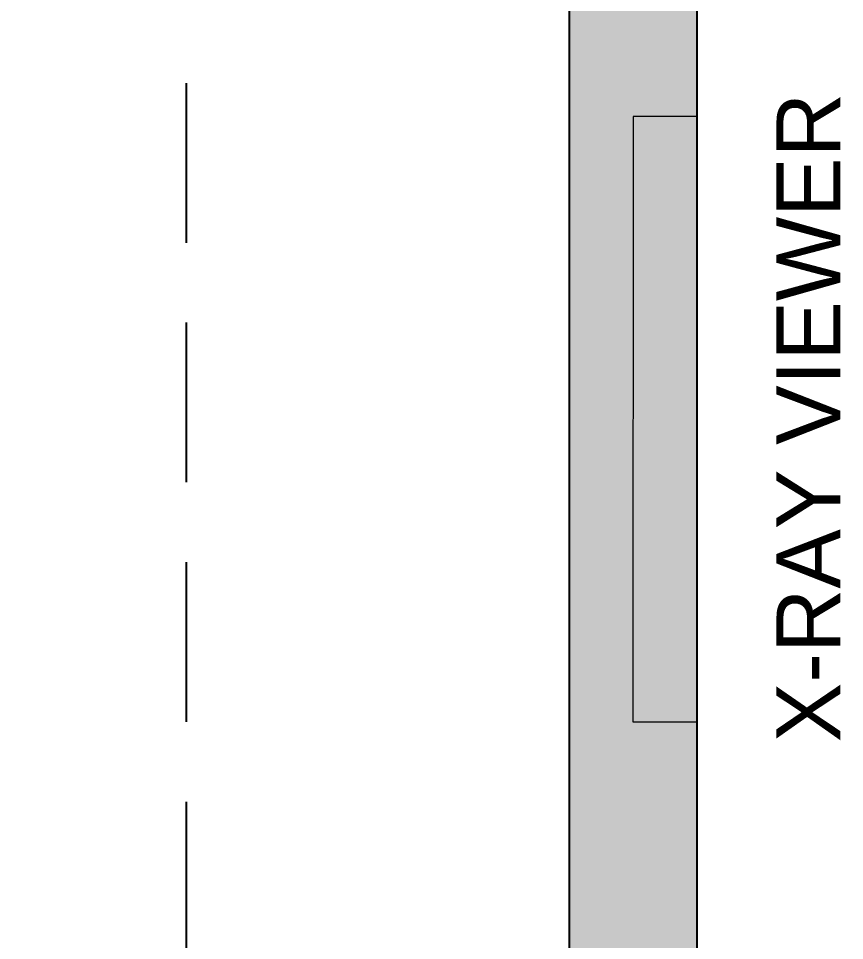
# Model space of a CAD drawing. Extents: x 11034434 to 11724204, y -4674497 to -3911811.
# Drawn here: x 11290358 to 11291652, y -4632629 to -4631186 of the extents above; entities that cross this region are included whole.
import ezdxf

# ---------------------------------------------------------------- set-up
doc = ezdxf.new("R2010")
doc.units = 0
doc.header["$MEASUREMENT"] = 0
doc.linetypes.add('CENTER', pattern=[0])
doc.linetypes.add('DASHED', pattern=[0.75, 0.5, -0.25])
doc.layers.get('0').update_dxf_attribs({"color": 251, "linetype": 'CONTINUOUS'})
for name, color, linetype in [('HATCH', 251, 'CONTINUOUS'), ('HS', 251, 'CONTINUOUS'), ('OT WRITING BOARD', 7, 'CONTINUOUS')]:
    doc.layers.add(name, color=color, linetype=linetype)
doc.styles.get("Standard").update_dxf_attribs({"font": 'arial.ttf'})

msp = doc.modelspace()

# ---------------------------------------------------------------- hatches: boundary and pattern name
at = {"layer": 'HATCH', "ltscale": 500}
h = msp.add_hatch(color=251, dxfattribs=at)
h.dxf.hatch_style = 1
h.paths.add_polyline_path([(11284390.66743924, -4648801.970135776), (11284690.66743953, -4648801.970135776), (11284690.66743953, -4649701.970135774), (11284390.66743924, -4649701.970135774)])
h.paths.add_polyline_path([(11327800.66743947, -4652666.970135772), (11328700.66743918, -4652666.970135772), (11328700.66743918, -4652966.970135771), (11327800.66743947, -4652966.970135771)])
h.paths.add_polyline_path([(11302215.66743951, -4658731.970135761), (11302515.66743921, -4658731.970135761), (11302515.66743921, -4659631.971005393), (11302215.66743951, -4659631.971005393)])
h.paths.add_polyline_path([(11324600.66743918, -4658731.970135761), (11325200.66743918, -4658731.970135761), (11325200.66743918, -4659031.970135761), (11324600.66743918, -4659031.970135761)])
h.paths.add_polyline_path([(11280960.66743954, -4640611.970135786), (11281710.66743954, -4640611.970135786), (11281710.66743954, -4640911.970135787), (11280960.66743954, -4640911.970135787)])
h.paths.add_polyline_path([(11280960.66743954, -4644141.97013578), (11281860.66743954, -4644141.97013578), (11281860.66743954, -4644441.970135782), (11280960.66743954, -4644441.970135782)])
h.paths.add_polyline_path([(11317942.4065698, -4658631.970135763), (11318770.66743949, -4658631.970135763), (11318770.66743949, -4658931.970135761), (11317942.4065698, -4658931.970135761)])
h.paths.add_polyline_path([(11294185.66743952, -4658031.969266132), (11294485.66743952, -4658031.969266132), (11294485.66743952, -4658931.970135761), (11294185.66743952, -4658931.970135761)])
h.paths.add_polyline_path([(11288015.66743923, -4658181.969266132), (11288315.66743953, -4658181.969266132), (11288315.66743953, -4658931.970135761), (11288015.66743923, -4658931.970135761)])
h.paths.add_polyline_path([(11287690.66743953, -4658956.970135761), (11287990.66743953, -4658956.970135761), (11287990.66743953, -4659706.971005393), (11287690.66743953, -4659706.971005393)])
h.paths.add_polyline_path([(11280960.66743954, -4629741.970135801), (11281710.66743954, -4629741.970135801), (11281710.66743954, -4630041.970135801), (11280960.66743954, -4630041.970135801)])
h.paths.add_polyline_path([(11327800.66743947, -4629741.970135802), (11328700.66743917, -4629741.970135802), (11328700.66743917, -4630041.970135801), (11327800.66743947, -4630041.970135801)])
h.paths.add_polyline_path([(11280860.66743954, -4648801.970135776), (11281160.66743924, -4648801.970135776), (11281160.66743924, -4649701.970135774), (11280860.66743954, -4649701.970135774)])
h.paths.add_polyline_path([(11287690.66743953, -4658181.969266132), (11287990.66743953, -4658181.969266132), (11287990.66743953, -4658931.970135761), (11287690.66743953, -4658931.970135761)])
h.paths.add_polyline_path([(11327700.66743918, -4616011.970135822), (11328000.66743948, -4616011.970135822), (11328000.66743948, -4615033.70926629), (11327700.66743918, -4615033.70926629)])
h.paths.add_polyline_path([(11280960.66743954, -4637011.970135792), (11281710.66743954, -4637011.970135792), (11281710.66743954, -4637311.970135792), (11280960.66743954, -4637311.970135792)])
h.paths.add_polyline_path([(11309415.6674395, -4658731.970135761), (11309715.6674395, -4658731.970135761), (11309715.6674395, -4659631.971005393), (11309415.6674395, -4659631.971005393)])
h.paths.add_polyline_path([(11327800.66743947, -4609781.970135829), (11328700.66743918, -4609781.970135829), (11328700.66743918, -4610081.970135828), (11327800.66743947, -4610081.970135828)])
h.paths.add_polyline_path([(11327800.66743947, -4626141.970135807), (11328700.66743917, -4626141.970135807), (11328700.66743917, -4626441.970135807), (11327800.66743947, -4626441.970135807)])
h.paths.add_polyline_path([(11280960.66743954, -4633411.970135795), (11281710.66743954, -4633411.970135795), (11281710.66743954, -4633711.970135797), (11280960.66743954, -4633711.970135797)])
h.paths.add_polyline_path([(11313015.6674392, -4652701.97013577), (11313315.6674395, -4652701.97013577), (11313315.6674395, -4653601.971005402), (11313015.6674392, -4653601.971005402)])
h.paths.add_polyline_path([(11327800.66743947, -4633411.970135797), (11328700.66743918, -4633411.970135797), (11328700.66743918, -4633711.970135797), (11327800.66743947, -4633711.970135797)])
h.paths.add_polyline_path([(11286005.66743953, -4619011.970135817), (11286305.66743923, -4619011.970135817), (11286305.66743923, -4619611.971005449), (11286005.66743953, -4619611.971005449)])
h.paths.add_polyline_path([(11280960.66743958, -4619011.970135817), (11281860.66743954, -4619011.970135817), (11281860.66743954, -4619311.970135817), (11280960.66743958, -4619311.970135817)])
h.paths.add_polyline_path([(11327800.66743948, -4619011.970135817), (11328600.66743918, -4619011.970135817), (11328600.66743918, -4619311.970135817), (11327800.66743948, -4619311.970135817)])
h.paths.add_polyline_path([(11324600.66743918, -4647741.970135778), (11325299.56749608, -4647741.970135778), (11325299.56749608, -4648041.970135776), (11324600.66743918, -4648041.970135776)])
h.paths.add_polyline_path([(11321770.66743948, -4658631.970135763), (11322598.92830886, -4658631.970135763), (11322598.92830886, -4658931.970135761), (11321770.66743948, -4658931.970135761)])
h.paths.add_polyline_path([(11327800.66743947, -4640611.970135788), (11328700.66743918, -4640611.970135788), (11328700.66743918, -4640911.970135787), (11327800.66743947, -4640911.970135787)])
h.paths.add_polyline_path([(11286005.66743953, -4615411.969266192), (11286305.66743923, -4615411.969266192), (11286305.66743923, -4616011.97013582), (11286005.66743953, -4616011.97013582)])
h.paths.add_polyline_path([(11286330.66743983, -4615411.969266192), (11286630.66743953, -4615411.969266192), (11286630.66743953, -4616011.97013582), (11286330.66743983, -4616011.97013582)])
h.paths.add_polyline_path([(11282340.66743953, -4615111.96926634), (11282640.66743923, -4615111.96926634), (11282640.66743923, -4616011.970135822), (11282340.66743953, -4616011.970135822)])
h.paths.add_polyline_path([(11327800.66743947, -4658631.970135763), (11328700.66743917, -4658631.970135763), (11328700.66743917, -4658931.970135761), (11327800.66743947, -4658931.970135761)])
h.paths.add_polyline_path([(11300450.66743922, -4607481.96926635), (11300750.66743892, -4607481.96926635), (11300750.66743892, -4608381.970135832), (11300450.66743922, -4608381.970135832)])
h.paths.add_polyline_path([(11306480.6674392, -4607481.969266349), (11306780.6674389, -4607481.969266349), (11306780.6674389, -4608381.97013583), (11306480.6674392, -4608381.97013583)])
h.paths.add_polyline_path([(11284390.66743924, -4658181.969266132), (11284690.66743953, -4658181.969266132), (11284690.66743953, -4658931.970135761), (11284390.66743924, -4658931.970135761)])
h.paths.add_polyline_path([(11286330.66743983, -4619011.970135817), (11286630.66743953, -4619011.970135817), (11286630.66743953, -4619611.971005449), (11286330.66743983, -4619611.971005449)])
h.paths.add_polyline_path([(11297150.66743952, -4607481.969266349), (11297450.66743922, -4607481.969266349), (11297450.66743922, -4608381.970135832), (11297150.66743952, -4608381.970135832)])
h.paths.add_polyline_path([(11282340.66743953, -4609231.969266348), (11282640.66743924, -4609231.969266348), (11282640.66743924, -4609981.970135829), (11282340.66743953, -4609981.970135829)])
h.paths.add_polyline_path([(11286005.66743953, -4622611.970135812), (11286305.66743923, -4622611.970135812), (11286305.66743923, -4623211.971005443), (11286005.66743953, -4623211.971005443)])
h.paths.add_polyline_path([(11286330.66743983, -4623211.971005443), (11286630.66743953, -4623211.971005443), (11286630.66743953, -4622611.970135814), (11286330.66743983, -4622611.970135814)])
h.paths.add_polyline_path([(11284390.66743924, -4643691.970135782), (11284690.66743953, -4643691.970135782), (11284690.66743953, -4644441.97013578), (11284390.66743924, -4644441.97013578)])
h.paths.add_polyline_path([(11286005.66743953, -4609231.969266348), (11286305.66743923, -4609231.969266348), (11286305.66743923, -4609981.970135829), (11286005.66743953, -4609981.970135829)])
h.paths.add_polyline_path([(11283940.6665696, -4658956.970135761), (11284690.66743953, -4658956.970135761), (11284690.66743953, -4659256.970135761), (11283940.6665696, -4659256.970135761)])
h.paths.add_polyline_path([(11313015.6674392, -4658731.970135761), (11313315.66743949, -4658731.970135761), (11313315.66743949, -4659631.971005393), (11313015.6674392, -4659631.971005393)])
h.paths.add_polyline_path([(11284390.66743924, -4652701.970135771), (11284690.66743953, -4652701.970135771), (11284690.66743953, -4653451.971005401), (11284390.66743924, -4653451.971005401)])
h.paths.add_polyline_path([(11305815.6674395, -4658731.970135761), (11306115.6674395, -4658731.970135761), (11306115.6674395, -4659631.971005393), (11305815.6674395, -4659631.971005393)])
h.paths.add_polyline_path([(11327800.66743947, -4622611.970135814), (11328700.66743918, -4622611.970135814), (11328700.66743918, -4622911.970135813), (11327800.66743947, -4622911.970135813)])
h.paths.add_polyline_path([(11280960.66743954, -4626141.970135807), (11281710.66743954, -4626141.970135807), (11281710.66743954, -4626441.970135807), (11280960.66743954, -4626441.970135807)])
h.paths.add_polyline_path([(11321770.66743948, -4658956.970135761), (11322370.66830911, -4658956.970135761), (11322370.66830911, -4659256.970135761), (11321770.66743948, -4659256.970135761)])
h.paths.add_polyline_path([(11280685.66700472, -4658956.970135761), (11281435.66787405, -4658956.970135761), (11281435.66787405, -4659256.970135761), (11280685.66700472, -4659256.970135761)])
h.paths.add_polyline_path([(11318170.66656956, -4658956.970135761), (11318770.66743949, -4658956.970135761), (11318770.66743949, -4659256.970135761), (11318170.66656956, -4659256.970135761)])
h.paths.add_polyline_path([(11281860.66743954, -4622611.970135812), (11280960.66743988, -4622611.970135812), (11280960.66743988, -4622911.970135812), (11281860.66743954, -4622911.970135812)])
h.paths.add_polyline_path([(11294185.66743952, -4652701.97013577), (11294485.66743952, -4652701.97013577), (11294485.66743952, -4653601.971005401), (11294185.66743952, -4653601.971005401)])
h.paths.add_polyline_path([(11298615.66743951, -4658731.970135761), (11298915.66743951, -4658731.970135761), (11298915.66743951, -4659631.971005393), (11298615.66743951, -4659631.971005393)])
h.paths.add_polyline_path([(11318470.66743919, -4652701.970135772), (11318770.66743949, -4652701.970135772), (11318770.66743949, -4653601.971005402), (11318470.66743919, -4653601.971005402)])
h.paths.add_polyline_path([(11327800.66743947, -4644141.970135782), (11328700.66743917, -4644141.970135782), (11328700.66743917, -4644441.970135782), (11327800.66743947, -4644441.970135782)])
h.paths.add_polyline_path([(11327800.66743947, -4649401.970135775), (11328778.92830886, -4649401.970135775), (11328778.92830886, -4649701.970135774), (11327800.66743947, -4649701.970135774)])
h.paths.add_polyline_path([(11288760.66743953, -4609081.969266199), (11289060.66743953, -4609081.969266199), (11289060.66743953, -4609981.970135829), (11288760.66743953, -4609981.970135829)])
edge = h.paths.add_edge_path()
edge.add_line((11309265.6674392, -4609081.969266342), (11309265.6674392, -4609981.970135828))
edge.add_line((11321770.66743948, -4649701.970135774), (11322748.92830916, -4649701.970135774))
edge.add_line((11287690.66743953, -4643691.970135782), (11287690.66743953, -4644441.970135782))
edge.add_line((11309565.6674395, -4616011.97013582), (11309565.6674395, -4615111.96926634))
edge.add_line((11287990.66743953, -4653451.971005401), (11287990.66743953, -4652701.970135771))
edge.add_line((11288015.66743923, -4652701.970135771), (11288015.66743923, -4653451.971005401))
h.paths.add_polyline_path([(11306480.6674395, -4649401.970135774), (11307380.66830883, -4649401.970135774), (11307380.66830883, -4649701.970135774), (11306480.6674395, -4649701.970135774)], flags=17)
h.paths.add_polyline_path([(11291120.66743923, -4648801.970135776), (11291420.66743952, -4648801.970135776), (11291420.66743952, -4649701.970135581), (11291120.66743923, -4649701.970135581)], flags=17)
h.paths.add_polyline_path([(11288015.66743923, -4648951.970135775), (11288315.66743953, -4648951.970135775), (11288315.66743953, -4649701.970135774), (11288015.66743923, -4649701.970135774)], flags=17)
h.paths.add_polyline_path([(11288015.66743923, -4652701.970135771), (11288315.66743953, -4652701.970135771), (11288315.66743953, -4653451.971005401), (11288015.66743923, -4653451.971005401)], flags=17)
h.paths.add_polyline_path([(11296472.40656984, -4649401.970135775), (11297450.66743922, -4649401.970135775), (11297450.66743922, -4649701.970135774), (11296472.40656984, -4649701.970135774)], flags=17)
h.paths.add_polyline_path([(11298276.53700482, -4652701.970135771), (11299254.79787421, -4652701.970135771), (11299254.79787421, -4653001.970135771), (11298276.53700482, -4653001.970135771)], flags=17)
h.paths.add_polyline_path([(11311840.66657016, -4649401.970135775), (11312740.6674395, -4649401.970135775), (11312740.6674395, -4649701.970135774), (11311840.66657016, -4649701.970135774)], flags=17)
h.paths.add_polyline_path([(11300450.66743921, -4649401.970135774), (11301428.92830889, -4649401.970135774), (11301428.92830889, -4649701.970135774), (11300450.66743921, -4649701.970135774)], flags=17)
h.paths.add_polyline_path([(11317870.66656986, -4649401.970135775), (11318770.66743949, -4649401.970135775), (11318770.66743949, -4649701.970135774), (11317870.66656986, -4649701.970135774)], flags=17)
h.paths.add_polyline_path([(11287690.66743953, -4648951.970135775), (11287990.66743953, -4648951.970135775), (11287990.66743953, -4649701.970135774), (11287690.66743953, -4649701.970135774)], flags=17)
h.paths.add_polyline_path([(11287690.66743953, -4652701.970135771), (11287990.66743953, -4652701.970135771), (11287990.66743953, -4653451.971005401), (11287690.66743953, -4653451.971005401)], flags=17)
h.paths.add_polyline_path([(11311840.66657016, -4622611.970135814), (11312740.6674395, -4622611.970135814), (11312740.6674395, -4622911.970135812), (11311840.66657016, -4622911.970135812)], flags=17)
h.paths.add_polyline_path([(11306480.6674395, -4615411.969266192), (11306780.6674395, -4615411.969266192), (11306780.6674395, -4616011.97013582), (11306480.6674395, -4616011.97013582)], flags=16)
h.paths.add_polyline_path([(11306480.6674395, -4629741.970135802), (11307380.66830884, -4629741.970135802), (11307380.66830884, -4630041.970135801), (11306480.6674395, -4630041.970135801)], flags=17)
h.paths.add_polyline_path([(11303250.66743951, -4613551.970135825), (11303850.66830914, -4613551.970135825), (11303850.66830914, -4613851.970135825), (11303250.66743951, -4613851.970135825)], flags=17)
h.paths.add_polyline_path([(11303250.66743951, -4615711.97013582), (11303850.66830914, -4615711.97013582), (11303850.66830914, -4616011.97013582), (11303250.66743951, -4616011.97013582)], flags=16)
h.paths.add_polyline_path([(11311840.66657016, -4644141.970135782), (11312740.6674395, -4644141.970135782), (11312740.6674395, -4644441.97013578), (11311840.66657016, -4644441.97013578)], flags=17)
h.paths.add_polyline_path([(11287690.66743953, -4643691.970135782), (11287990.66743953, -4643691.970135782), (11287990.66743953, -4644441.970135782), (11287690.66743953, -4644441.970135782)], flags=17)
h.paths.add_polyline_path([(11297450.66743923, -4633711.97013582), (11296550.66656989, -4633711.97013582), (11296550.66656989, -4633411.970135798), (11297450.66743923, -4633411.970135798)], flags=17)
h.paths.add_polyline_path([(11290520.66656989, -4640611.970135788), (11291420.66743952, -4640611.970135788), (11291420.66743952, -4640911.970135787), (11290520.66656989, -4640911.970135787)], flags=17)
h.paths.add_polyline_path([(11297150.66743952, -4643841.970135784), (11297450.66743922, -4643841.970135784), (11297450.66743922, -4644741.970135782), (11297150.66743952, -4644741.970135782)], flags=17)
h.paths.add_polyline_path([(11290520.66656989, -4644141.970135782), (11291420.66743952, -4644141.970135782), (11291420.66743952, -4644441.970135782), (11290520.66656989, -4644441.970135782)], flags=17)
h.paths.add_polyline_path([(11306480.6674395, -4640611.970135788), (11307380.66830883, -4640611.970135788), (11307380.66830883, -4640911.970135787), (11306480.6674395, -4640911.970135787)], flags=17)
h.paths.add_polyline_path([(11288015.66743923, -4643691.970135782), (11288315.66743953, -4643691.970135782), (11288315.66743953, -4644441.970135782), (11288015.66743923, -4644441.970135782)], flags=17)
h.paths.add_polyline_path([(11290520.66656989, -4637011.970135792), (11291420.66743952, -4637011.970135792), (11291420.66743952, -4637311.970135792), (11290520.66656989, -4637311.970135792)], flags=17)
h.paths.add_polyline_path([(11311840.66657017, -4626141.970135807), (11312740.6674395, -4626141.970135807), (11312740.6674395, -4626441.970135807), (11311840.66657017, -4626441.970135807)], flags=17)
h.paths.add_polyline_path([(11311840.66657016, -4637011.970135792), (11312740.6674395, -4637011.970135792), (11312740.6674395, -4637311.970135792), (11311840.66657016, -4637311.970135792)], flags=17)
h.paths.add_polyline_path([(11311840.66657016, -4633411.970135796), (11312740.6674395, -4633411.970135796), (11312740.6674395, -4633711.970135797), (11311840.66657016, -4633711.970135797)], flags=17)
h.paths.add_polyline_path([(11315340.66743949, -4647741.970135778), (11315940.66743949, -4647741.970135778), (11315940.66743949, -4648041.970135778), (11315340.66743949, -4648041.970135778)], flags=17)
h.paths.add_polyline_path([(11321770.66743948, -4629741.970135802), (11322670.66830882, -4629741.970135802), (11322670.66830882, -4630041.970135801), (11321770.66743948, -4630041.970135801)], flags=17)
h.paths.add_polyline_path([(11317870.66656986, -4629741.970135802), (11318770.66743949, -4629741.970135802), (11318770.66743949, -4630041.970135801), (11317870.66656986, -4630041.970135801)], flags=17)
h.paths.add_polyline_path([(11300450.66743922, -4636711.970135792), (11300750.66743951, -4636711.970135792), (11300750.66743951, -4637611.97013579), (11300450.66743922, -4637611.97013579)], flags=17)
h.paths.add_polyline_path([(11306480.6674395, -4637011.970135792), (11307380.66830884, -4637011.970135792), (11307380.66830884, -4637311.970135792), (11306480.6674395, -4637311.970135792)], flags=17)
h.paths.add_polyline_path([(11321770.66743948, -4649401.970135775), (11322748.92830916, -4649401.970135775), (11322748.92830916, -4649701.970135774), (11321770.66743948, -4649701.970135774)], flags=17)
h.paths.add_polyline_path([(11297150.66743952, -4636711.970135792), (11297450.66743922, -4636711.970135792), (11297450.66743922, -4637611.97013579), (11297150.66743952, -4637611.97013579)], flags=17)
h.paths.add_polyline_path([(11318470.66743919, -4636711.970135792), (11318770.66743949, -4636711.970135792), (11318770.66743949, -4637611.970135792), (11318470.66743919, -4637611.970135792)], flags=17)
h.paths.add_polyline_path([(11300450.66743921, -4629741.970135801), (11301350.66830914, -4629741.970135801), (11301350.66830914, -4630041.970135802), (11300450.66743921, -4630041.970135802)], flags=17)
h.paths.add_polyline_path([(11313568.16743949, -4615711.970135822), (11314468.16743949, -4615711.970135822), (11314468.16743949, -4616011.97013582), (11313568.16743949, -4616011.97013582)], flags=17)
h.paths.add_polyline_path([(11317870.66743919, -4615711.970135822), (11318770.66743949, -4615711.970135822), (11318770.66743949, -4616011.97013582), (11317870.66743919, -4616011.97013582)], flags=17)
h.paths.add_polyline_path([(11321770.66743948, -4615711.970135822), (11322670.66743948, -4615711.970135822), (11322670.66743948, -4616011.970135827), (11321770.66743948, -4616011.970135827)], flags=17)
h.paths.add_polyline_path([(11306480.6674395, -4633411.970135797), (11307380.66830884, -4633411.970135797), (11307380.66830884, -4633711.970135797), (11306480.6674395, -4633711.970135797)], flags=17)
h.paths.add_polyline_path([(11300450.66743921, -4633411.970135795), (11301350.66830914, -4633411.970135795), (11301350.66830914, -4633711.970135796), (11300450.66743921, -4633711.970135796)], flags=17)
h.paths.add_polyline_path([(11294020.66743952, -4647741.970135776), (11294620.66743922, -4647741.970135776), (11294620.66743922, -4648041.970135776), (11294020.66743952, -4648041.970135776)], flags=17)
h.paths.add_polyline_path([(11306480.6674392, -4622611.970135814), (11307380.66830884, -4622611.970135814), (11307380.66830884, -4622911.970135812), (11306480.6674392, -4622911.970135812)], flags=17)
h.paths.add_polyline_path([(11290520.66656989, -4633411.970135797), (11291420.66743952, -4633411.970135797), (11291420.66743952, -4633711.970135797), (11290520.66656989, -4633711.970135797)], flags=17)
h.paths.add_polyline_path([(11321770.66743948, -4633411.970135797), (11322670.66830882, -4633411.970135797), (11322670.66830882, -4633711.970135797), (11321770.66743948, -4633711.970135797)], flags=17)
h.paths.add_polyline_path([(11317870.66656986, -4633411.970135797), (11318770.66743949, -4633411.970135797), (11318770.66743949, -4633711.970135797), (11317870.66656986, -4633711.970135797)], flags=17)
h.paths.add_polyline_path([(11321770.66743948, -4636711.970135792), (11322070.66743948, -4636711.970135792), (11322070.66743948, -4637611.970135792), (11321770.66743948, -4637611.970135792)], flags=17)
h.paths.add_polyline_path([(11300450.66743921, -4640311.970156673), (11300750.66743951, -4640311.970156673), (11300750.66743951, -4641211.970135786), (11300450.66743921, -4641211.970135786)], flags=17)
h.paths.add_polyline_path([(11321770.66743949, -4643841.970135784), (11322070.66743948, -4643841.970135784), (11322070.66743948, -4644741.970135782), (11321770.66743949, -4644741.970135782)], flags=17)
h.paths.add_polyline_path([(11306480.6674395, -4626141.970135807), (11307380.66830884, -4626141.970135807), (11307380.66830884, -4626441.970135807), (11306480.6674395, -4626441.970135807)], flags=17)
h.paths.add_polyline_path([(11318470.66743919, -4625841.970135807), (11318770.66743949, -4625841.970135807), (11318770.66743949, -4626741.970135807), (11318470.66743919, -4626741.970135807)], flags=17)
h.paths.add_polyline_path([(11321770.66743948, -4625841.970135807), (11322070.66743948, -4625841.970135807), (11322070.66743948, -4626741.970135807), (11321770.66743948, -4626741.970135807)], flags=17)
h.paths.add_polyline_path([(11296550.66656989, -4629741.970135802), (11297450.66743922, -4629741.970135802), (11297450.66743922, -4630041.970135801), (11296550.66656989, -4630041.970135801)], flags=17)
h.paths.add_polyline_path([(11311645.36303722, -4629741.771446085), (11312740.6674395, -4629741.970135802), (11312740.6674395, -4630041.970135803), (11311645.36303722, -4630041.771446086)], flags=17)
h.paths.add_polyline_path([(11290520.66656989, -4629741.970135802), (11291420.66743952, -4629741.970135802), (11291420.66743952, -4630041.970135801), (11290520.66656989, -4630041.970135801)], flags=17)
h.paths.add_polyline_path([(11305476.53700481, -4652701.97013577), (11306454.7978739, -4652701.97013577), (11306454.7978739, -4653001.970135771), (11305476.53700481, -4653001.970135771)], flags=17)
h.paths.add_polyline_path([(11297150.66743952, -4640311.970135788), (11297450.66743922, -4640311.970135788), (11297450.66743922, -4641211.970135786), (11297150.66743952, -4641211.970135786)], flags=17)
h.paths.add_polyline_path([(11293005.66743952, -4609981.970135829), (11293305.66743923, -4609981.970135829), (11293305.66743923, -4609181.969266199), (11293005.66743952, -4609181.969266199)], flags=17)
h.paths.add_polyline_path([(11321770.66743948, -4622311.970135812), (11322070.66743948, -4622311.970135812), (11322070.66743948, -4623211.970135812), (11321770.66743948, -4623211.970135812)], flags=17)
h.paths.add_polyline_path([(11297150.66743952, -4612951.969266342), (11297450.66743922, -4612951.969266342), (11297450.66743922, -4613851.970135825), (11297150.66743952, -4613851.970135825)], flags=17)
h.paths.add_polyline_path([(11311840.66657016, -4619011.970135817), (11312740.6674395, -4619011.970135817), (11312740.6674395, -4619311.970135817), (11311840.66657016, -4619311.970135817)], flags=17)
h.paths.add_polyline_path([(11306480.6674395, -4612951.969266342), (11306780.6674392, -4612951.969266342), (11306780.6674392, -4613851.970135825), (11306480.6674395, -4613851.970135825)], flags=17)
h.paths.add_polyline_path([(11293005.66743952, -4615111.96926634), (11293305.66743922, -4615111.96926634), (11293305.66743922, -4616011.97013582), (11293005.66743952, -4616011.97013582)], flags=17)
h.paths.add_polyline_path([(11309265.6674395, -4615111.96926634), (11309565.6674392, -4615111.96926634), (11309565.66743891, -4616011.970135847), (11309265.66743921, -4616011.970135847)], flags=16)
h.paths.add_polyline_path([(11290520.66656989, -4619011.970135817), (11291420.66743952, -4619011.970135817), (11291420.66743952, -4619311.970135817), (11290520.66656989, -4619311.970135817)], flags=17)
h.paths.add_polyline_path([(11300450.66743922, -4619011.970135817), (11301095.66743951, -4619011.970135817), (11301095.66743951, -4619311.970135817), (11300450.66743922, -4619311.970135817)], flags=17)
h.paths.add_polyline_path([(11288760.66743953, -4615111.96926634), (11289060.66743923, -4615111.96926634), (11289060.66743923, -4616011.970135822), (11288760.66743953, -4616011.970135822)], flags=17)
h.paths.add_polyline_path([(11318470.66743919, -4609081.969266348), (11318770.66743889, -4609081.969266348), (11318770.66743889, -4609981.970135828), (11318470.66743919, -4609981.970135828)], flags=17)
h.paths.add_polyline_path([(11297150.66743952, -4615111.96926634), (11297450.66743922, -4615111.96926634), (11297450.66743922, -4616011.97013582), (11297150.66743952, -4616011.97013582)], flags=17)
h.paths.add_polyline_path([(11313868.1674392, -4609081.969266348), (11314168.1674389, -4609081.969266348), (11314168.1674389, -4609981.970135828), (11313868.1674392, -4609981.970135828)], flags=17)
h.paths.add_polyline_path([(11321770.66743948, -4619011.970135817), (11322670.66830882, -4619011.970135817), (11322670.66830882, -4619311.970135817), (11321770.66743948, -4619311.970135817)], flags=17)
h.paths.add_polyline_path([(11297150.66743952, -4625841.970135807), (11297450.66743922, -4625841.970135807), (11297450.66743922, -4626741.970135807), (11297150.66743952, -4626741.970135807)], flags=17)
h.paths.add_polyline_path([(11290520.66656989, -4622611.970135812), (11291420.66743952, -4622611.970135812), (11291420.66743952, -4622911.970135812), (11290520.66656989, -4622911.970135812)], flags=17)
h.paths.add_polyline_path([(11309265.6674392, -4609081.969266342), (11309565.6674389, -4609081.969266342), (11309565.6674389, -4609981.970135825), (11309265.6674392, -4609981.970135825)], flags=17)
h.paths.add_polyline_path([(11317870.66656985, -4619011.970135817), (11318770.6674395, -4619011.970135817), (11318770.66743952, -4619311.970135817), (11317870.66656986, -4619311.970135817)], flags=17)
h.paths.add_polyline_path([(11321770.66743949, -4609081.969266348), (11322070.66743919, -4609081.969266348), (11322070.66743919, -4609981.970135828), (11321770.66743949, -4609981.970135828)], flags=17)
h.paths.add_polyline_path([(11309076.53700451, -4652701.970135771), (11310054.79787419, -4652701.970135771), (11310054.79787419, -4653001.970135771), (11309076.53700451, -4653001.970135771)], flags=17)
h.paths.add_polyline_path([(11306480.6674395, -4619011.970135817), (11307380.66830884, -4619011.970135817), (11307380.66830884, -4619311.970135817), (11306480.6674395, -4619311.970135817)], flags=17)
h.paths.add_polyline_path([(11306480.6674392, -4644141.970135782), (11307380.66830883, -4644141.970135782), (11307380.66830883, -4644441.970135782), (11306480.6674392, -4644441.970135782)], flags=17)
h.paths.add_polyline_path([(11300450.66743922, -4622311.970135812), (11300750.66743951, -4622311.970135812), (11300750.66743951, -4623211.970135812), (11300450.66743922, -4623211.970135812)], flags=17)
h.paths.add_polyline_path([(11311840.66657016, -4640611.970135788), (11312740.6674395, -4640611.970135788), (11312740.6674395, -4640911.970135787), (11311840.66657016, -4640911.970135787)], flags=17)
h.paths.add_polyline_path([(11297150.66743952, -4623211.970135812), (11297450.66743921, -4623211.970135812), (11297450.66743921, -4622314.395516587), (11297150.66743952, -4622314.395516587)], flags=17)
h.paths.add_polyline_path([(11318470.66743919, -4640311.970135788), (11318770.66743949, -4640311.970135788), (11318770.66743949, -4641211.970135786), (11318470.66743919, -4641211.970135786)], flags=17)
h.paths.add_polyline_path([(11300450.66743922, -4643841.970135784), (11300750.66743951, -4643841.970135784), (11300750.66743951, -4644741.970135782), (11300450.66743922, -4644741.970135782)], flags=17)
h.paths.add_polyline_path([(11321770.66743948, -4640311.970135788), (11322070.66743948, -4640311.970135788), (11322070.66743948, -4641211.970135786), (11321770.66743948, -4641211.970135786)], flags=17)
h.paths.add_polyline_path([(11296472.40656984, -4619011.970135817), (11297450.66743922, -4619011.970135817), (11297450.66743922, -4619311.970135817), (11296472.40656984, -4619311.970135817)], flags=17)
h.paths.add_polyline_path([(11318470.66743919, -4643841.970135782), (11318770.66743949, -4643841.970135782), (11318770.66743949, -4644741.970135782), (11318470.66743919, -4644741.970135782)], flags=17)
h.paths.add_polyline_path([(11300450.66743922, -4625841.970135807), (11300750.66743951, -4625841.970135807), (11300750.66743951, -4626741.970135807), (11300450.66743922, -4626741.970135807)], flags=17)
h.paths.add_polyline_path([(11290520.66656989, -4626141.970135807), (11291420.66743923, -4626141.970135807), (11291420.66743923, -4626441.970135807), (11290520.66656989, -4626441.970135807)], flags=17)
h.paths.add_polyline_path([(11318470.66743919, -4622311.970135812), (11318770.66743949, -4622311.970135812), (11318770.66743949, -4623211.970135812), (11318470.66743919, -4623211.970135812)], flags=17)
h.paths.add_polyline_path([(11322070.66743948, -4652759.125658302), (11321770.66743948, -4652759.125728945), (11321770.66743948, -4653680.231005302), (11322070.66743948, -4653680.231005302)])
at = {"layer": 'HS', "lineweight": -3, "ltscale": 500}
h = msp.add_hatch(color=256, dxfattribs=at)
h.dxf.hatch_style = 1
h.paths.add_polyline_path([(11291420.66743952, -4633122.52936618), (11291420.66743952, -4630355.198258323), (11291220.66743923, -4630355.198258322), (11291220.66743923, -4633122.52936618)])

# ---------------------------------------------------------------- linework, layer by layer
at = {"linetype": 'DASHED', "lineweight": 25, "ltscale": 500}
msp.add_line((11290620.66743923, -4623411.970135811), (11290620.66743923, -4643641.97013578), dxfattribs=at)
at = {"lineweight": 25}
for p, q in [((11291420.66743952, -4633711.970135797), (11291420.66743923, -4629302.970135805)), ((11291220.66743923, -4633411.970135796), (11291220.66743923, -4630041.970135801))]:
    msp.add_line(p, q, dxfattribs=at)
at = {"layer": 'OT WRITING BOARD', "lineweight": 5, "ltscale": 30}
msp.add_lwpolyline([(11291420.02663467, -4632287.07719539), (11291420.71906946, -4631339.044020876), (11291320.71557043, -4631338.970977052), (11291320.02313564, -4632287.004153475)], close=True, dxfattribs=at)

# ---------------------------------------------------------------- texts
at = {"linetype": 'CENTER', "ltscale": 500, "insert": (11291545, -4632319), "char_height": 100, "width": 1831, "attachment_point": 1, "rotation": 90}
msp.add_mtext('X-RAY VIEWER', dxfattribs=at)

doc.saveas('drawing.dxf')
